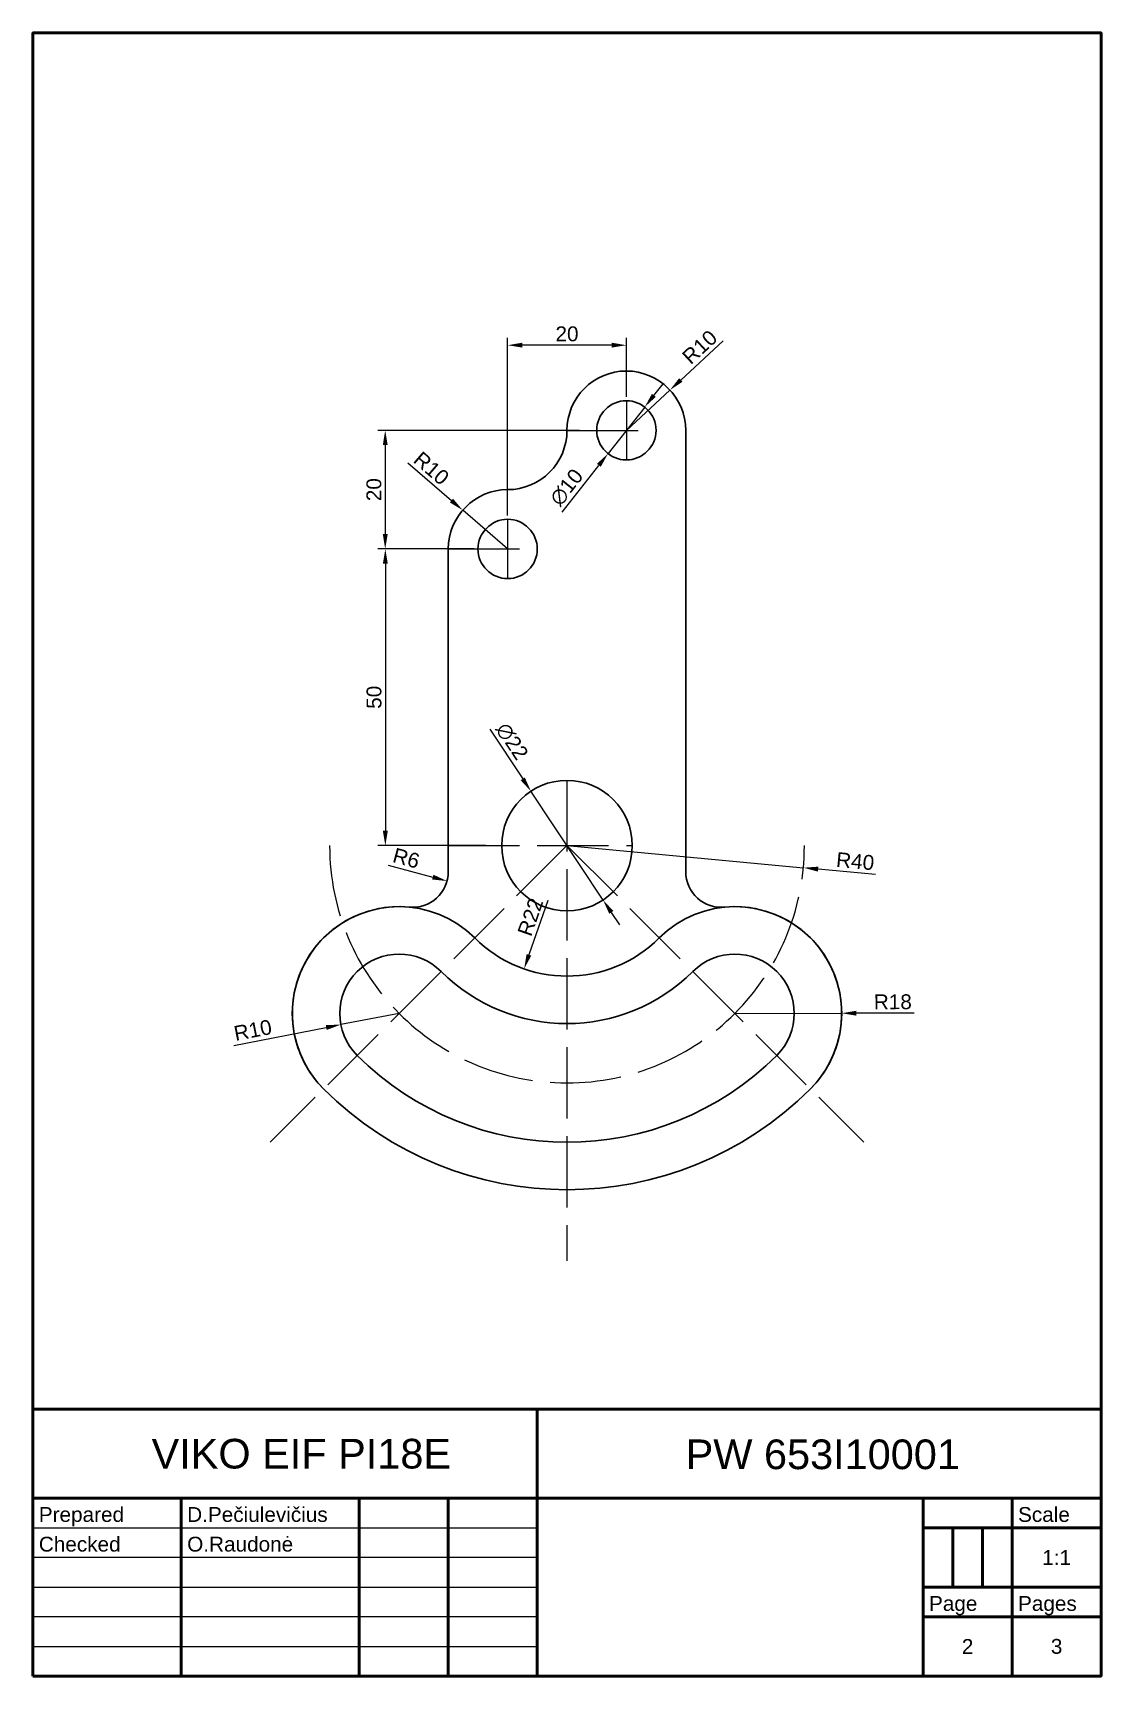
# Model space of a CAD drawing. Header units: millimetres. Extents: x 20 to 200, y 10 to 287.
import ezdxf

# ---------------------------------------------------------------- set-up
doc = ezdxf.new("R2010")
doc.units = ezdxf.units.MM
doc.linetypes.add('ACAD_ISO02W100', pattern=[15, 12, -3])
doc.layers.add('axis', color=1, linetype='ACAD_ISO02W100')
doc.layers.add('contur', color=7, linetype='Continuous', lineweight=30)
doc.styles.get("Standard").update_dxf_attribs({"font": 'arial.ttf'})
doc.dimstyles.new('ISO-25', dxfattribs={"dimtxt": 2.5, "dimasz": 2.5, "dimexe": 1.25, "dimexo": 0.625, "dimtad": 1, "dimtxsty": 'Standard', "dimcen": 2.5, "dimadec": 0, "dimazin": 0, "dimtfac": 1, "dimtmove": 0, "dimatfit": 3, "dimfxl": 1, "dimarcsym": 0})

# ---------------------------------------------------------------- blocks, each defined once
blk = doc.blocks.new('*D1')
at = {"layer": 'Defpoints', "color": 0, "lineweight": -2, "transparency": 16777216}
for p, q in [((136.31, 235.08), (129.18, 228.48)), ((120, 220), (127.34, 226.79))]:
    blk.add_line(p, q, dxfattribs=at)
at = {"layer": 'Defpoints', "color": 0, "transparency": 16777216}
for p in [(127.34, 226.79), (120, 220)]:
    blk.add_point(p, dxfattribs=at)
blk.add_solid([(128.9, 228.79), (129.46, 228.18), (127.34, 226.79)], dxfattribs=at)
at = {"layer": 'Defpoints', "color": 0, "transparency": 16777216, "insert": (132.37, 234.03), "char_height": 2.5, "attachment_point": 5, "rotation": 42.7473}
blk.add_mtext('R10', dxfattribs=at)
blk = doc.blocks.new('*D4')
at = {"layer": 'Defpoints', "color": 0, "lineweight": -2, "transparency": 16777216}
for p, q in [((83.17, 214.51), (90.53, 208.16)), ((100, 200), (92.43, 206.53))]:
    blk.add_line(p, q, dxfattribs=at)
at = {"layer": 'Defpoints', "color": 0, "transparency": 16777216}
for p in [(92.43, 206.53), (100, 200)]:
    blk.add_point(p, dxfattribs=at)
blk.add_solid([(90.8, 208.48), (90.26, 207.85), (92.43, 206.53)], dxfattribs=at)
at = {"layer": 'Defpoints', "color": 0, "transparency": 16777216, "insert": (87.15, 213.59), "char_height": 2.5, "attachment_point": 5, "rotation": 319.2351}
blk.add_mtext('R10', dxfattribs=at)
blk = doc.blocks.new('*D5')
at = {"layer": 'Defpoints', "color": 0, "lineweight": -2, "transparency": 16777216}
for p, q in [((124.64, 225.9), (126.18, 227.86)), ((123.09, 223.93), (116.91, 216.07)), ((109.16, 206.21), (115.36, 214.1))]:
    blk.add_line(p, q, dxfattribs=at)
at = {"layer": 'Defpoints', "color": 0, "transparency": 16777216}
for p in [(123.09, 223.93), (116.91, 216.07)]:
    blk.add_point(p, dxfattribs=at)
for points in [[(124.31, 226.15), (124.96, 225.64), (123.09, 223.93)], [(115.04, 214.36), (115.69, 213.85), (116.91, 216.07)]]:
    blk.add_solid(points, dxfattribs=at)
at = {"layer": 'Defpoints', "color": 0, "transparency": 16777216, "insert": (109.94, 210.39), "char_height": 2.5, "attachment_point": 5, "rotation": 51.8243}
blk.add_mtext('∅10', dxfattribs=at)
blk = doc.blocks.new('*D6')
at = {"layer": 'Defpoints', "color": 0, "lineweight": -2, "transparency": 16777216}
for p, q in [((100, 205.62), (100, 235.6)), ((120, 225.62), (120, 235.6)), ((117.5, 234.35), (102.5, 234.35))]:
    blk.add_line(p, q, dxfattribs=at)
at = {"layer": 'Defpoints', "color": 0, "transparency": 16777216}
for p in [(100, 234.35), (120, 225), (100, 205)]:
    blk.add_point(p, dxfattribs=at)
for points in [[(102.5, 234.77), (102.5, 233.94), (100, 234.35)], [(117.5, 234.77), (117.5, 233.94), (120, 234.35)]]:
    blk.add_solid(points, dxfattribs=at)
at = {"layer": 'Defpoints', "color": 0, "transparency": 16777216, "insert": (110, 236.25), "char_height": 2.5, "attachment_point": 5}
blk.add_mtext('20', dxfattribs=at)
blk = doc.blocks.new('*D7')
at = {"layer": 'Defpoints', "color": 0, "lineweight": -2, "transparency": 16777216}
for p, q in [((112.1, 220), (78.12, 220)), ((79.37, 217.5), (79.37, 202.5)), ((92.06, 200), (78.12, 200))]:
    blk.add_line(p, q, dxfattribs=at)
at = {"layer": 'Defpoints', "color": 0, "transparency": 16777216}
for p in [(112.73, 220), (79.37, 200), (92.69, 200)]:
    blk.add_point(p, dxfattribs=at)
for points in [[(78.96, 217.5), (79.79, 217.5), (79.37, 220)], [(78.96, 202.5), (79.79, 202.5), (79.37, 200)]]:
    blk.add_solid(points, dxfattribs=at)
at = {"layer": 'Defpoints', "color": 0, "transparency": 16777216, "insert": (77.47, 210), "char_height": 2.5, "attachment_point": 5, "rotation": 90}
blk.add_mtext('20', dxfattribs=at)
blk = doc.blocks.new('*D8')
at = {"layer": 'Defpoints', "color": 0, "lineweight": -2, "transparency": 16777216}
for p, q in [((94.38, 200), (78.14, 200)), ((79.39, 197.5), (79.39, 152.5)), ((96.3, 150), (78.14, 150))]:
    blk.add_line(p, q, dxfattribs=at)
at = {"layer": 'Defpoints', "color": 0, "transparency": 16777216}
for p in [(95, 200), (79.39, 150), (96.93, 150)]:
    blk.add_point(p, dxfattribs=at)
for points in [[(78.97, 197.5), (79.81, 197.5), (79.39, 200)], [(78.97, 152.5), (79.81, 152.5), (79.39, 150)]]:
    blk.add_solid(points, dxfattribs=at)
at = {"layer": 'Defpoints', "color": 0, "transparency": 16777216, "insert": (77.49, 175), "char_height": 2.5, "attachment_point": 5, "rotation": 90}
blk.add_mtext('50', dxfattribs=at)
blk = doc.blocks.new('*D9')
at = {"layer": 'Defpoints', "color": 0, "lineweight": -2, "transparency": 16777216}
for p, q in [((97, 169.61), (102.54, 161.25)), ((116.08, 140.83), (103.92, 159.17)), ((117.46, 138.75), (118.84, 136.67))]:
    blk.add_line(p, q, dxfattribs=at)
at = {"layer": 'Defpoints', "color": 0, "transparency": 16777216}
for p in [(103.92, 159.17), (116.08, 140.83)]:
    blk.add_point(p, dxfattribs=at)
for points in [[(102.89, 161.48), (102.19, 161.02), (103.92, 159.17)], [(117.81, 138.98), (117.11, 138.52), (116.08, 140.83)]]:
    blk.add_solid(points, dxfattribs=at)
at = {"layer": 'Defpoints', "color": 0, "transparency": 16777216, "insert": (100.72, 167.56), "char_height": 2.5, "attachment_point": 5, "rotation": 303.5534}
blk.add_mtext('∅22', dxfattribs=at)
blk = doc.blocks.new('*D10')
at = {"layer": 'Defpoints', "color": 0, "lineweight": -2, "transparency": 16777216}
for p, q in [((110, 150), (149.83, 146.27)), ((161.99, 145.13), (152.31, 146.04))]:
    blk.add_line(p, q, dxfattribs=at)
at = {"layer": 'Defpoints', "color": 0, "transparency": 16777216}
for p in [(110, 150), (149.83, 146.27)]:
    blk.add_point(p, dxfattribs=at)
blk.add_solid([(152.35, 146.45), (152.28, 145.62), (149.83, 146.27)], dxfattribs=at)
at = {"layer": 'Defpoints', "color": 0, "transparency": 16777216, "insert": (158.57, 147.36), "char_height": 2.5, "attachment_point": 5, "rotation": 354.6494}
blk.add_mtext('R40', dxfattribs=at)
blk = doc.blocks.new('*D11')
at = {"layer": 'Defpoints', "color": 0, "lineweight": -2, "transparency": 16777216}
for p, q in [((138.28, 121.72), (156.28, 121.74)), ((168.51, 121.76), (158.78, 121.75))]:
    blk.add_line(p, q, dxfattribs=at)
at = {"layer": 'Defpoints', "color": 0, "transparency": 16777216}
for p in [(138.28, 121.72), (156.28, 121.74)]:
    blk.add_point(p, dxfattribs=at)
blk.add_solid([(158.78, 122.16), (158.78, 121.33), (156.28, 121.74)], dxfattribs=at)
at = {"layer": 'Defpoints', "color": 0, "transparency": 16777216, "insert": (164.9, 123.66), "char_height": 2.5, "attachment_point": 5, "rotation": 0.0849}
blk.add_mtext('R18', dxfattribs=at)
blk = doc.blocks.new('*D12')
at = {"layer": 'Defpoints', "color": 0, "lineweight": -2, "transparency": 16777216}
for p, q in [((53.88, 116.33), (69.44, 119.34)), ((81.72, 121.72), (71.9, 119.82))]:
    blk.add_line(p, q, dxfattribs=at)
at = {"layer": 'Defpoints', "color": 0, "transparency": 16777216}
for p in [(71.9, 119.82), (81.72, 121.72)]:
    blk.add_point(p, dxfattribs=at)
blk.add_solid([(69.36, 119.75), (69.52, 118.93), (71.9, 119.82)], dxfattribs=at)
at = {"layer": 'Defpoints', "color": 0, "transparency": 16777216, "insert": (57.06, 118.88), "char_height": 2.5, "attachment_point": 5, "rotation": 10.9535}
blk.add_mtext('R10', dxfattribs=at)
blk = doc.blocks.new('*D13')
at = {"layer": 'Defpoints', "color": 0, "lineweight": -2, "transparency": 16777216}
blk.add_line((106.78, 140.74), (103.59, 131.58), dxfattribs=at)
at = {"layer": 'Defpoints', "color": 0, "transparency": 16777216}
for p in [(110, 150), (102.77, 129.22)]:
    blk.add_point(p, dxfattribs=at)
blk.add_solid([(103.2, 131.72), (103.98, 131.45), (102.77, 129.22)], dxfattribs=at)
at = {"layer": 'Defpoints', "color": 0, "transparency": 16777216, "insert": (103.82, 137.96), "char_height": 2.5, "attachment_point": 5, "rotation": 70.8125}
blk.add_mtext('R22', dxfattribs=at)
blk = doc.blocks.new('*D14')
at = {"layer": 'Defpoints', "color": 0, "lineweight": -2, "transparency": 16777216}
blk.add_line((79.87, 146.73), (87.38, 144.69), dxfattribs=at)
at = {"layer": 'Defpoints', "color": 0, "transparency": 16777216}
for p in [(84, 145.61), (89.79, 144.03)]:
    blk.add_point(p, dxfattribs=at)
blk.add_solid([(87.49, 145.09), (87.27, 144.29), (89.79, 144.03)], dxfattribs=at)
at = {"layer": 'Defpoints', "color": 0, "transparency": 16777216, "insert": (82.92, 147.87), "char_height": 2.5, "attachment_point": 5, "rotation": 344.8112}
blk.add_mtext('R6', dxfattribs=at)

msp = doc.modelspace()

# ---------------------------------------------------------------- linework, layer by layer
at = {"lineweight": 50}
for p, q in [((200, 55), (20, 55)), ((105, 40), (105, 55)), ((20, 40), (200, 40)), ((45, 10), (45, 40)), ((75, 40), (75, 10)), ((90, 10), (90, 40)), ((105, 40), (105, 10)), ((170, 10), (170, 40)), ((185, 40), (185, 10)), ((170, 35), (200, 35)), ((175, 35), (175, 25)), ((180, 35), (180, 25)), ((170, 25), (200, 25)), ((200, 20), (170, 20))]:
    msp.add_line(p, q, dxfattribs=at)
for p, q in [((20, 30), (20, 35)), ((20, 35), (105, 35)), ((105, 30), (20, 30)), ((200, 25), (200, 30)), ((20, 20), (20, 25)), ((20, 25), (105, 25)), ((200, 25), (200, 25)), ((20, 20), (20, 20)), ((105, 20), (20, 20)), ((200, 15), (200, 20)), ((20, 15), (105, 15))]:
    msp.add_line(p, q)
msp.add_lwpolyline([(20, 10), (200, 10), (200, 287), (20, 287)], close=True, dxfattribs=at)
at = {"layer": 'axis'}
for p, q in [((120, 225), (120, 215)), ((110, 220), (125, 220)), ((100, 205), (100, 195)), ((90, 200), (105, 200)), ((110, 161), (110, 80)), ((110, 150), (60, 100)), ((90, 150), (121, 150)), ((110, 150), (160, 100))]:
    msp.add_line(p, q, dxfattribs=at)
msp.add_arc((110, 150), 40, 180, 0, dxfattribs=at)
at = {"layer": 'contur'}
for p, q in [((130, 220), (130, 145.607)), ((90, 200), (90, 145.607))]:
    msp.add_line(p, q, dxfattribs=at)
for centre, radius in [((120, 220), 5), ((100, 200), 5), ((110, 150), 11)]:
    msp.add_circle(centre, radius, dxfattribs=at)
for centre, radius, start, end in [((120, 220), 10, 0, 180), ((100, 220), 10, 270, 0), ((100, 200), 10, 90, 180), ((84, 145.607), 6, 264.53844, 0), ((136, 145.607), 6, 180, 275.46156), ((81.716, 121.716), 18, 84.53844, 225), ((81.716, 121.716), 18, 45, 225), ((138.284, 121.716), 18, 315, 135), ((138.284, 121.716), 18, 315, 95.46156), ((110, 150), 22, 225, 315), ((81.716, 121.716), 10, 45, 225), ((138.284, 121.716), 10, 315, 135), ((110, 150), 30, 225, 315), ((110, 150), 50, 225, 315), ((110, 150), 58, 225, 315)]:
    msp.add_arc(centre, radius, start, end, dxfattribs=at)

# ---------------------------------------------------------------- texts
for s, p in [('Prepared', (21, 36)), ('D.Pečiulevičius', (46, 36)), ('Scale', (186, 36)), ('Checked', (21, 31)), ('O.Raudonė', (46, 31)), ('Page', (171, 21)), ('Pages', (186, 21))]:
    msp.add_text(s, height=2.5).set_placement(p)
for s, width, heights, insert, char_height, attachment_point in [('\\pxi4;VIKO EIF PI18E', 84.53922, [10], (20, 50), 5, 1), ('\\pxi5;PW 653I10001', 95, [0], (105, 49.891), 5, 1), ('\\pxqc;1:1', 15, [0], (192.5, 30), 2.5, 5), ('2', 15, [1.255], (177.5, 15), 2.5, 5), ('\\pxqc;3', 15, [0], (192.5, 15), 2.5, 5)]:
    msp.add_mtext_dynamic_manual_height_columns(s, width=width, gutter_width=12.5, heights=heights, dxfattribs=dict(insert=insert, char_height=char_height, attachment_point=attachment_point))

# ---------------------------------------------------------------- dimensions: what is measured, and where the dimension line sits
at = {"layer": 'Defpoints'}
dim = msp.add_linear_dim(base=(100, 234.353), p1=(120, 225), p2=(100, 205), dimstyle='ISO-25', dxfattribs=at)
dim.commit()
dim.dimension.update_dxf_attribs({"geometry": '*D6', "text_midpoint": (110, 236.255)})
for center, mpoint, picture, middle in [((120, 220), (127.344, 226.788), '*D1', (132.374, 234.027)), ((100, 200), (92.426, 206.53), '*D4', (87.148, 213.59)), ((110, 150), (149.826, 146.27), '*D10', (158.573, 147.361)), ((138.284, 121.716), (156.284, 121.742), '*D11', (164.896, 123.657))]:
    dim = msp.add_radius_dim(center=center, mpoint=mpoint, dimstyle='ISO-25', dxfattribs=at)
    dim.commit()
    dim.dimension.update_dxf_attribs({"geometry": picture, "text_midpoint": middle})
for p1, p2, picture, middle in [((123.09, 223.931), (116.91, 216.069), '*D5', (109.939, 210.393)), ((116.08, 140.833), (103.92, 159.167), '*D9', (100.72, 167.559))]:
    dim = msp.add_diameter_dim_2p(p1=p1, p2=p2, dimstyle='ISO-25', dxfattribs=at)
    dim.commit()
    dim.dimension.update_dxf_attribs({"geometry": picture, "text_midpoint": middle})
for base, p1, p2, picture, middle in [((79.375, 200), (112.729, 220), (92.687, 200), '*D7', (77.473, 210)), ((79.39, 150), (95, 200), (96.926, 150), '*D8', (77.488, 175))]:
    dim = msp.add_linear_dim(base=base, p1=p1, p2=p2, angle=90, dimstyle='ISO-25', dxfattribs=at)
    dim.commit()
    dim.dimension.update_dxf_attribs({"geometry": picture, "text_midpoint": middle})
for center, mpoint, picture, middle in [((84, 145.607), (89.79, 144.035), '*D14', (82.417, 146.036)), ((110, 150), (102.769, 129.222), '*D13', (105.596, 137.344)), ((81.716, 121.716), (71.898, 119.816), '*D12', (57.424, 117.014))]:
    dim = msp.add_radius_dim(center=center, mpoint=mpoint, dimstyle='ISO-25', dxfattribs=at)
    dim.commit()
    dim.dimension.update_dxf_attribs({"geometry": picture, "text_midpoint": middle, "dimtype": 164})

doc.saveas('drawing.dxf')
